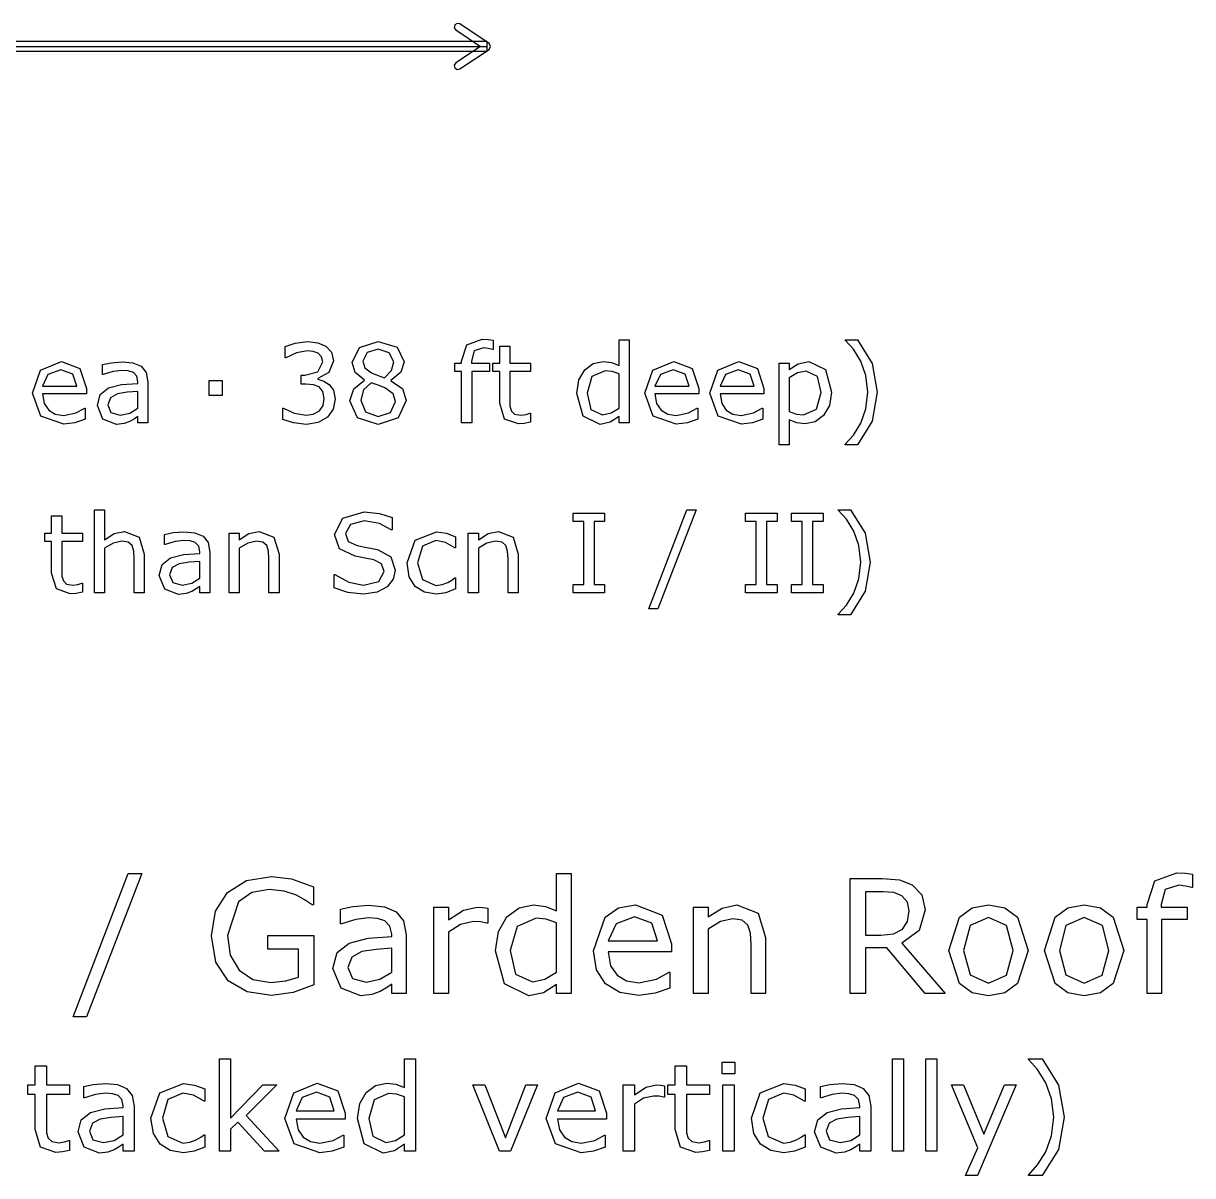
# Model space of a CAD drawing. Extents: x -3 to 198, y 3 to 612.
# Drawn here: x 60.8 to 86.29, y 155.01 to 180.13 of the extents above; entities that cross this region are included whole.
import ezdxf

# ---------------------------------------------------------------- set-up
doc = ezdxf.new("R2010")
doc.units = 0
doc.header["$MEASUREMENT"] = 0
doc.layers.add('Layer 1', color=7, linetype='Continuous')

msp = doc.modelspace()

# ---------------------------------------------------------------- linework, layer by layer
at = {"layer": 'Layer 1', "color": 7}
for points in [[(70.317065, 180.113338), (70.257425, 180.125032), (70.206996, 180.091113), (70.195303, 180.031475), (70.229221, 179.981046), (70.765105, 179.623965), (70.229221, 179.266884), (70.195303, 179.216455), (70.206996, 179.156817), (70.257425, 179.122898), (70.317065, 179.134592), (70.95217, 179.557819), (70.987662, 179.623965), (70.95217, 179.690111), (70.317065, 180.113338)], [(11.641652, 179.729904), (11.641652, 179.518026), (70.908244, 179.518026), (70.908244, 179.729904), (11.641652, 179.729904)], [(11.641652, 179.623965), (70.908244, 179.623965)], [(67.47061, 172.255567), (67.562465, 172.129995), (67.598509, 171.934654), (67.555488, 171.71722), (67.434566, 171.545135), (67.228765, 171.42422), (66.970643, 171.385856), (66.686939, 171.420728), (66.457884, 171.495155), (66.457884, 171.738148), (66.47532, 171.738148), (66.707862, 171.630013), (66.965986, 171.586992), (67.121789, 171.611333), (67.255504, 171.683432), (67.334566, 171.796198), (67.36131, 171.95201), (67.331079, 172.105495), (67.249688, 172.201989), (67.122953, 172.250831), (66.962497, 172.264853), (66.857854, 172.264853), (66.857854, 172.457867), (66.939242, 172.457867), (67.220621, 172.53113), (67.326428, 172.7474), (67.299686, 172.856699), (67.225272, 172.934592), (67.118302, 172.976449), (66.989241, 172.988091), (66.75437, 172.948562), (66.519503, 172.836935), (66.507887, 172.836935), (66.507887, 173.079954), (66.727642, 173.154381), (66.995067, 173.189254), (67.218309, 173.16597), (67.392716, 173.091543), (67.519452, 172.956685), (67.562473, 172.771821), (67.460153, 172.519488), (67.220634, 172.38463), (67.220634, 172.368226), (67.348534, 172.328697), (67.470618, 172.255461), (67.47061, 172.255567)], [(69.149577, 171.904412), (68.974005, 171.531191), (68.534498, 171.382363), (68.085688, 171.527699), (67.919419, 171.899782), (68.003136, 172.160211), (68.239168, 172.346266), (68.239168, 172.353145), (68.032203, 172.515943), (67.965928, 172.736843), (68.126384, 173.062412), (68.534498, 173.19264), (68.948425, 173.068233), (69.103068, 172.751951), (69.029816, 172.520573), (68.814712, 172.343858), (68.814712, 172.336979), (69.063534, 172.164894), (69.149577, 171.904438), (69.149577, 171.904412)], [(71.04248, 173.019471), (71.030865, 173.019471), (70.936684, 173.040373), (70.834364, 173.052014), (70.629728, 172.989229), (70.56694, 172.764836), (70.56694, 172.720651), (70.961102, 172.720651), (70.961102, 172.536951), (70.573917, 172.536951), (70.573917, 171.421892), (70.355326, 171.421892), (70.355326, 172.536951), (70.20766, 172.536951), (70.20766, 172.720651), (70.355326, 172.720651), (70.355326, 172.763672), (70.470433, 173.118292), (70.802972, 173.242699), (70.934358, 173.23582), (71.042491, 173.219416), (71.04248, 173.019471)], [(71.855221, 171.433507), (71.720347, 171.406784), (71.591284, 171.396201), (71.288976, 171.503172), (71.185495, 171.846177), (71.185495, 172.536845), (71.037831, 172.536845), (71.037831, 172.720545), (71.185495, 172.720545), (71.185495, 173.093766), (71.404086, 173.093766), (71.404086, 172.720545), (71.855221, 172.720545), (71.855221, 172.536845), (71.404086, 172.536845), (71.404086, 171.944999), (71.408742, 171.784556), (71.441299, 171.677585), (71.511062, 171.608979), (71.648261, 171.588077), (71.759884, 171.603158), (71.8436, 171.629907), (71.855216, 171.629907), (71.855221, 171.433507)], [(74.009739, 171.421866), (73.79114, 171.421866), (73.79114, 171.557914), (73.59464, 171.431179), (73.372559, 171.385829), (73.002815, 171.564873), (72.866777, 172.061363), (72.913286, 172.355526), (73.041185, 172.575289), (73.224896, 172.710147), (73.443486, 172.75666), (73.624871, 172.734435), (73.79114, 172.668157), (73.79114, 173.230925), (74.009731, 173.230925), (74.009739, 171.421866)], [(79.416379, 172.086948), (79.302431, 171.457902), (78.982685, 170.942838), (78.716422, 170.942838), (78.716422, 170.95448), (78.895481, 171.150985), (79.054773, 171.409113), (79.168718, 171.72304), (79.21174, 172.086974), (79.168718, 172.449744), (79.054773, 172.764836), (78.895481, 173.022963), (78.716422, 173.219442), (78.716422, 173.231084), (78.982685, 173.231084), (79.302431, 172.715994), (79.416379, 172.086974), (79.416379, 172.086948)], [(68.874011, 172.749728), (68.777507, 172.947372), (68.533336, 173.021799), (68.292653, 172.952028), (68.199636, 172.763672), (68.246145, 172.618336), (68.389157, 172.510201), (68.512405, 172.455538), (68.670536, 172.399738), (68.829828, 172.559043), (68.874011, 172.749728), (68.874011, 172.749728)], [(62.176754, 172.04861), (61.219836, 172.04861), (61.25588, 171.839298), (61.354713, 171.693963), (61.497728, 171.610249), (61.681436, 171.582335), (61.947699, 171.63467), (62.139548, 171.739312), (62.151163, 171.739312), (62.151163, 171.500949), (61.925596, 171.423056), (61.683751, 171.39165), (61.179133, 171.566063), (60.997748, 172.063717), (61.170992, 172.569494), (61.629104, 172.756687), (62.033731, 172.603202), (62.176743, 172.167196), (62.176754, 172.04861)], [(61.963976, 172.216038), (61.876772, 172.482288), (61.617486, 172.576479), (61.337271, 172.473001), (61.219836, 172.216038), (61.963976, 172.216038)], [(63.517369, 171.421892), (63.29994, 171.421892), (63.29994, 171.560242), (63.220875, 171.504442), (63.125532, 171.448641), (62.999959, 171.404456), (62.833689, 171.385935), (62.536034, 171.502193), (62.41395, 171.798685), (62.476735, 172.037047), (62.65812, 172.181219), (62.942986, 172.252153), (63.29994, 172.280067), (63.29994, 172.313775), (63.273199, 172.437018), (63.198785, 172.513773), (63.087163, 172.549809), (62.951125, 172.55907), (62.759275, 172.535786), (62.540685, 172.470673), (62.52907, 172.470673), (62.52907, 172.692737), (62.713942, 172.731102), (62.952299, 172.752004), (63.190654, 172.72872), (63.367388, 172.651965), (63.47901, 172.513614), (63.51738, 172.303165), (63.517369, 171.421892)], [(75.527085, 172.048583), (74.570168, 172.048583), (74.606212, 171.839272), (74.705044, 171.693936), (74.848057, 171.610222), (75.031767, 171.582309), (75.298031, 171.634643), (75.48988, 171.739286), (75.501495, 171.739286), (75.501495, 171.500923), (75.275927, 171.42303), (75.034083, 171.391624), (74.529462, 171.566037), (74.34808, 172.063691), (74.521323, 172.569468), (74.979436, 172.75666), (75.38406, 172.603176), (75.527075, 172.167169), (75.527085, 172.048583)], [(75.314308, 172.216011), (75.227104, 172.482261), (74.967818, 172.576453), (74.687603, 172.472974), (74.570168, 172.216011), (75.314308, 172.216011)], [(76.945602, 172.048583), (75.988685, 172.048583), (76.024729, 171.839272), (76.123561, 171.693936), (76.266574, 171.610222), (76.450284, 171.582309), (76.716547, 171.634643), (76.908394, 171.739286), (76.920009, 171.739286), (76.920009, 171.500923), (76.694441, 171.42303), (76.452597, 171.391624), (75.947976, 171.566037), (75.766591, 172.063691), (75.939837, 172.569468), (76.39795, 172.75666), (76.802574, 172.603176), (76.945589, 172.167169), (76.945602, 172.048583)], [(76.732824, 172.216011), (76.645621, 172.482261), (76.386334, 172.576453), (76.10612, 172.472974), (75.988685, 172.216011), (76.732824, 172.216011)], [(78.419927, 172.086948), (78.374583, 171.797415), (78.246684, 171.576514), (78.065299, 171.442794), (77.845547, 171.39628), (77.661836, 171.418241), (77.495567, 171.486847), (77.495567, 170.942706), (77.276976, 170.942706), (77.276976, 172.720492), (77.495567, 172.720492), (77.495567, 172.584443), (77.690903, 172.706548), (77.923448, 172.756528), (78.288541, 172.578649), (78.419927, 172.086816), (78.419927, 172.086948)], [(65.132384, 172.01604), (64.854495, 172.01604), (64.854495, 172.345101), (65.132384, 172.345101), (65.132384, 172.01604)], [(73.791148, 171.741614), (73.791148, 172.486918), (73.633018, 172.541554), (73.480702, 172.556636), (73.194672, 172.428736), (73.092353, 172.065966), (73.171418, 171.713648), (73.424891, 171.593897), (73.613251, 171.63459), (73.791148, 171.741561), (73.791148, 171.741614)], [(78.194362, 172.081127), (78.114133, 172.432255), (77.867637, 172.548539), (77.678113, 172.507846), (77.495567, 172.400876), (77.495567, 171.664885), (77.654859, 171.607894), (77.807177, 171.592813), (78.092043, 171.716055), (78.194362, 172.081153), (78.194362, 172.081127)], [(63.29994, 171.741641), (63.29994, 172.103246), (63.063908, 172.085784), (62.849969, 172.052049), (62.697651, 171.968335), (62.639517, 171.813713), (62.706954, 171.645094), (62.912755, 171.589294), (63.123207, 171.633479), (63.29994, 171.741614), (63.29994, 171.741641)], [(68.910055, 171.882319), (68.862385, 172.05324), (68.678674, 172.183468), (68.558916, 172.231146), (68.38567, 172.292767), (68.217075, 172.138118), (68.15429, 171.917218), (68.262422, 171.657926), (68.536824, 171.555612), (68.807738, 171.642819), (68.910055, 171.882319), (68.910055, 171.882319)], [(63.437134, 167.71773), (63.218541, 167.71773), (63.218541, 168.457213), (63.20809, 168.624641), (63.16972, 168.74791), (63.086006, 168.819983), (62.944153, 168.844324), (62.756955, 168.800139), (62.569757, 168.687347), (62.569757, 167.71773), (62.351167, 167.71773), (62.351167, 169.526922), (62.569757, 169.526922), (62.569757, 168.872317), (62.781373, 169.004847), (63.005777, 169.052525), (63.326687, 168.92579), (63.437148, 168.560691), (63.437134, 167.71773)], [(75.468941, 169.526922), (74.635274, 167.364274), (74.434122, 167.364274), (75.264304, 169.526922), (75.468941, 169.526922)], [(79.262891, 168.382812), (79.148946, 167.753766), (78.829198, 167.238702), (78.562934, 167.238702), (78.562934, 167.250344), (78.741994, 167.44685), (78.901286, 167.704977), (79.015231, 168.018905), (79.058252, 168.382839), (79.015231, 168.745608), (78.901286, 169.0607), (78.741994, 169.318828), (78.562934, 169.515307), (78.562934, 169.526949), (78.829198, 169.526949), (79.148946, 169.011858), (79.262891, 168.382839), (79.262891, 168.382812)], [(62.087216, 167.729372), (61.952342, 167.702649), (61.823281, 167.692065), (61.520974, 167.799036), (61.41749, 168.142042), (61.41749, 168.832709), (61.269827, 168.832709), (61.269827, 169.016409), (61.41749, 169.016409), (61.41749, 169.38963), (61.636084, 169.38963), (61.636084, 169.016409), (62.087216, 169.016409), (62.087216, 168.832709), (61.636084, 168.832709), (61.636084, 168.240864), (61.64074, 168.08042), (61.673297, 167.973449), (61.74306, 167.904843), (61.880262, 167.883941), (61.991882, 167.899022), (62.075598, 167.925772), (62.087213, 167.925772), (62.087216, 167.729372)], [(68.907721, 168.211892), (68.860051, 168.011893), (68.728665, 167.844465), (68.511236, 167.728207), (68.21358, 167.686324), (67.876393, 167.721222), (67.572921, 167.824701), (67.572921, 168.113043), (67.589193, 168.113043), (67.892662, 167.944451), (68.215898, 167.885158), (68.548434, 167.96538), (68.668194, 168.179322), (68.611222, 168.349078), (68.440301, 168.433956), (68.250778, 168.472347), (68.035677, 168.510712), (67.693836, 168.676976), (67.583378, 168.985083), (67.767088, 169.340894), (68.233339, 169.480408), (68.568201, 169.445536), (68.837951, 169.359494), (68.837951, 169.087423), (68.821679, 169.087423), (68.561229, 169.225774), (68.23218, 169.281574), (67.934524, 169.204845), (67.822905, 169.007175), (67.878713, 168.837419), (68.075214, 168.743254), (68.28683, 168.703725), (68.519372, 168.656047), (68.810051, 168.501398), (68.907719, 168.211892), (68.907721, 168.211892)], [(73.472553, 167.71773), (72.788876, 167.71773), (72.788876, 167.894471), (73.015605, 167.894471), (73.015605, 169.272287), (72.788876, 169.272287), (72.788876, 169.449029), (73.472553, 169.449029), (73.472553, 169.272287), (73.245824, 169.272287), (73.245824, 167.894471), (73.472553, 167.894471), (73.472553, 167.71773)], [(77.23046, 167.71773), (76.546783, 167.71773), (76.546783, 167.894471), (76.773512, 167.894471), (76.773512, 169.272287), (76.546783, 169.272287), (76.546783, 169.449029), (77.23046, 169.449029), (77.23046, 169.272287), (77.003731, 169.272287), (77.003731, 167.894471), (77.23046, 167.894471), (77.23046, 167.71773)], [(78.232724, 167.71773), (77.549044, 167.71773), (77.549044, 167.894471), (77.775774, 167.894471), (77.775774, 169.272287), (77.549044, 169.272287), (77.549044, 169.449029), (78.232724, 169.449029), (78.232724, 169.272287), (78.005993, 169.272287), (78.005993, 167.894471), (78.232724, 167.894471), (78.232724, 167.71773)], [(64.867277, 167.71773), (64.649848, 167.71773), (64.649848, 167.85608), (64.570783, 167.80028), (64.47544, 167.744479), (64.349866, 167.700294), (64.183597, 167.681773), (63.885941, 167.798031), (63.763857, 168.094523), (63.826643, 168.332885), (64.008028, 168.477057), (64.292894, 168.547991), (64.649848, 168.575905), (64.649848, 168.609613), (64.623107, 168.732856), (64.548693, 168.809611), (64.43707, 168.845647), (64.301032, 168.854908), (64.109183, 168.831624), (63.890593, 168.766511), (63.878977, 168.766511), (63.878977, 168.988575), (64.06385, 169.02694), (64.302207, 169.047842), (64.540565, 169.024558), (64.717295, 168.947803), (64.828918, 168.809452), (64.867288, 168.599003), (64.867277, 167.71773)], [(66.374159, 167.71773), (66.155569, 167.71773), (66.155569, 168.457213), (66.145091, 168.624641), (66.106721, 168.74791), (66.023005, 168.819983), (65.881154, 168.844324), (65.693956, 168.800139), (65.506758, 168.687347), (65.506758, 167.71773), (65.288168, 167.71773), (65.288168, 169.016489), (65.506758, 169.016489), (65.506758, 168.872317), (65.718374, 169.004847), (65.942778, 169.052525), (66.263688, 168.92579), (66.374146, 168.560691), (66.374159, 167.71773)], [(70.220431, 167.799116), (70.012305, 167.71773), (69.804179, 167.688652), (69.546054, 167.729345), (69.344905, 167.854943), (69.213518, 168.066556), (69.16701, 168.365376), (69.341415, 168.865332), (69.804179, 169.046704), (70.022769, 169.015324), (70.220431, 168.938595), (70.220431, 168.695576), (70.208816, 168.695576), (70.001851, 168.815326), (69.794887, 168.857183), (69.500721, 168.731612), (69.39375, 168.365376), (69.498395, 168.003771), (69.794887, 167.878173), (69.929763, 167.895636), (70.053011, 167.940959), (70.142541, 167.992129), (70.208816, 168.039807), (70.220431, 168.039807), (70.220431, 167.799116)], [(71.586624, 167.71773), (71.368034, 167.71773), (71.368034, 168.457213), (71.357556, 168.624641), (71.319186, 168.74791), (71.235472, 168.819983), (71.093619, 168.844324), (70.906421, 168.800139), (70.719223, 168.687347), (70.719223, 167.71773), (70.500633, 167.71773), (70.500633, 169.016489), (70.719223, 169.016489), (70.719223, 168.872317), (70.930839, 169.004847), (71.155243, 169.052525), (71.476153, 168.92579), (71.586611, 168.560691), (71.586624, 167.71773)], [(64.649848, 168.037479), (64.649848, 168.399084), (64.413816, 168.381622), (64.199877, 168.347887), (64.047559, 168.264173), (63.989425, 168.109551), (64.056862, 167.940932), (64.262663, 167.885132), (64.473114, 167.929317), (64.649848, 168.037452), (64.649848, 168.037479)], [(63.381961, 161.599539), (62.177772, 158.475687), (61.887223, 158.475687), (63.086371, 161.599539), (63.381961, 161.599539)], [(72.741722, 158.986491), (72.425979, 158.986491), (72.425979, 159.182997), (72.142145, 158.999932), (71.821365, 158.934421), (71.287291, 159.193077), (71.09079, 159.910203), (71.157971, 160.335123), (71.342713, 160.652544), (71.608071, 160.847356), (71.923814, 160.914534), (72.185812, 160.882625), (72.425979, 160.786899), (72.425979, 161.599777), (72.741722, 161.599777), (72.741722, 158.986491)], [(86.290102, 161.294105), (86.273301, 161.294105), (86.137263, 161.32432), (85.98947, 161.340989), (85.69388, 161.25029), (85.603189, 160.926149), (85.603189, 160.862332), (86.172532, 160.862332), (86.172532, 160.596981), (85.613264, 160.596981), (85.613264, 158.986491), (85.297524, 158.986491), (85.297524, 160.597114), (85.084228, 160.597114), (85.084228, 160.862464), (85.297524, 160.862464), (85.297524, 160.924614), (85.463791, 161.436847), (85.944123, 161.616552), (86.133906, 161.606498), (86.290097, 161.58295), (86.290102, 161.294105)], [(67.130565, 159.170985), (66.682142, 159.006414), (66.213568, 158.937543), (65.677814, 159.018162), (65.262979, 159.260017), (64.995944, 159.666443), (64.901892, 160.239159), (64.989225, 160.77533), (65.251224, 161.184699), (65.667316, 161.445426), (66.213568, 161.532335), (66.648553, 161.480292), (67.128885, 161.307307), (67.128885, 160.912629), (67.098654, 160.912629), (66.9475, 161.018436), (66.752682, 161.127602), (66.489001, 161.213248), (66.156466, 161.248517), (65.780261, 161.180916), (65.491391, 160.978113), (65.247866, 160.249213), (65.311686, 159.817599), (65.503147, 159.493458), (65.804613, 159.291926), (66.198452, 159.224748), (66.519233, 159.256657), (66.801387, 159.338942), (66.801387, 159.951954), (66.131272, 159.951954), (66.131272, 160.244186), (67.130565, 160.244186), (67.130565, 159.170985)], [(80.892246, 158.986491), (80.460622, 158.986491), (79.624238, 159.980741), (79.155664, 159.980741), (79.155664, 158.986491), (78.823125, 158.986491), (78.823125, 161.48725), (79.523469, 161.48725), (79.901354, 161.457008), (80.17343, 161.352868), (80.385043, 161.136228), (80.462299, 160.80706), (80.326261, 160.353591), (79.951739, 160.079827), (80.892246, 158.986491)], [(80.114648, 160.783539), (80.076018, 160.973324), (79.951739, 161.1144), (79.780429, 161.181577), (79.546982, 161.201686), (79.155664, 161.201686), (79.155664, 160.257812), (79.49156, 160.257812), (79.766993, 160.284667), (79.966852, 160.388807), (80.077699, 160.550044), (80.114648, 160.783486), (80.114648, 160.783539)], [(69.144272, 158.986491), (68.830209, 158.986491), (68.830209, 159.186357), (68.716005, 159.105739), (68.578286, 159.02512), (68.396902, 158.961303), (68.156737, 158.934421), (67.72679, 159.102378), (67.550442, 159.530632), (67.641136, 159.874934), (67.903134, 160.083188), (68.314608, 160.185634), (68.830209, 160.225957), (68.830209, 160.274666), (68.79158, 160.452678), (68.684093, 160.563512), (68.522862, 160.615581), (68.326364, 160.629075), (68.04925, 160.5955), (67.733507, 160.50144), (67.716706, 160.50144), (67.716706, 160.822221), (67.983745, 160.877651), (68.328039, 160.907866), (68.672332, 160.874291), (68.927613, 160.76343), (69.088844, 160.563564), (69.144266, 160.259585), (69.144272, 158.986491)], [(70.922844, 160.518188), (70.906043, 160.518188), (70.768325, 160.541736), (70.612133, 160.550203), (70.329979, 160.484692), (70.067981, 160.318428), (70.067981, 158.986491), (69.752239, 158.986491), (69.752239, 160.862464), (70.067981, 160.862464), (70.067981, 160.585366), (70.39884, 160.798646), (70.692749, 160.862464), (70.811991, 160.857437), (70.922838, 160.842356), (70.922844, 160.518188)], [(74.933446, 159.891735), (73.551232, 159.891735), (73.603297, 159.589423), (73.746053, 159.379503), (73.952629, 159.258562), (74.217987, 159.218266), (74.602587, 159.293831), (74.879701, 159.444987), (74.896502, 159.444987), (74.896502, 159.100685), (74.570684, 158.988158), (74.22135, 158.942835), (73.805678, 159.005812), (73.492455, 159.194744), (73.295957, 159.50125), (73.230457, 159.913563), (73.4807, 160.64413), (73.772088, 160.846933), (74.142414, 160.914534), (74.726875, 160.69284), (74.933451, 160.063026), (74.933446, 159.891735)], [(76.980733, 158.986491), (76.664991, 158.986491), (76.664991, 160.054639), (76.649883, 160.296494), (76.594461, 160.474506), (76.473538, 160.578646), (76.268643, 160.613915), (75.998244, 160.550097), (75.727848, 160.387167), (75.727848, 158.986491), (75.412105, 158.986491), (75.412105, 160.862464), (75.727848, 160.862464), (75.727848, 160.654211), (76.033513, 160.845689), (76.357654, 160.914534), (76.82119, 160.731469), (76.980741, 160.204128), (76.980733, 158.986491)], [(82.704407, 159.923644), (82.46928, 159.199798), (82.194265, 159.000765), (81.839475, 158.934421), (81.482165, 159.000765), (81.206309, 159.199798), (80.972862, 159.923644), (81.206309, 160.64749), (81.482165, 160.847773), (81.839475, 160.914534), (82.194265, 160.847773), (82.46928, 160.64749), (82.704407, 159.923644), (82.704407, 159.923644)], [(84.792004, 159.923644), (84.556877, 159.199798), (84.281862, 159.000765), (83.927072, 158.934421), (83.569761, 159.000765), (83.293906, 159.199798), (83.060459, 159.923644), (83.293906, 160.64749), (83.569761, 160.847773), (83.927072, 160.914534), (84.281862, 160.847773), (84.556877, 160.64749), (84.792004, 159.923644), (84.792004, 159.923644)], [(72.425979, 159.448347), (72.425979, 160.524909), (72.19757, 160.603834), (71.977556, 160.62553), (71.564405, 160.440798), (71.416611, 159.916791), (71.530816, 159.407919), (71.896943, 159.234934), (72.169019, 159.293698), (72.425979, 159.448215), (72.425979, 159.448347)], [(74.626101, 160.133564), (74.500138, 160.518188), (74.125616, 160.654211), (73.720859, 160.504748), (73.551232, 160.133564), (74.626101, 160.133564)], [(82.378589, 159.923644), (82.235833, 160.464425), (81.839475, 160.642463), (81.439759, 160.464425), (81.298683, 159.923644), (81.441439, 159.38789), (81.839475, 159.206492), (82.234153, 159.386197), (82.378589, 159.923644), (82.378589, 159.923644)], [(84.466186, 159.923644), (84.323428, 160.464425), (83.927072, 160.642463), (83.527356, 160.464425), (83.386277, 159.923644), (83.529033, 159.38789), (83.927072, 159.206492), (84.32175, 159.386197), (84.466186, 159.923644), (84.466186, 159.923644)], [(68.830209, 159.448347), (68.830209, 159.97066), (68.489273, 159.945525), (68.180248, 159.896815), (67.960236, 159.775901), (67.876263, 159.55254), (67.973672, 159.308991), (68.270942, 159.228399), (68.574926, 159.292217), (68.830209, 159.4484), (68.830209, 159.448347)], [(66.374805, 155.546859), (66.054413, 155.546859), (65.475638, 156.178604), (65.318023, 156.028744), (65.318023, 155.546912), (65.075144, 155.546912), (65.075144, 157.557134), (65.318023, 157.557134), (65.318023, 156.267795), (66.019531, 156.989974), (66.325714, 156.989974), (65.655213, 156.323357), (66.374805, 155.546859)], [(69.351364, 155.546859), (69.108484, 155.546859), (69.108484, 155.698015), (68.890153, 155.557204), (68.643398, 155.506801), (68.232572, 155.705768), (68.081418, 156.257397), (68.133094, 156.584263), (68.275204, 156.82842), (68.479324, 156.978306), (68.722204, 157.029979), (68.923742, 157.005373), (69.108484, 156.931739), (69.108484, 157.557028), (69.351364, 157.557028), (69.351364, 155.546859)], [(79.988942, 155.546859), (79.746062, 155.546859), (79.746062, 157.557081), (79.988942, 157.557081), (79.988942, 155.546859)], [(80.714994, 155.546859), (80.472115, 155.546859), (80.472115, 157.557081), (80.714994, 157.557081), (80.714994, 155.546859)], [(83.490015, 156.285839), (83.363409, 155.586917), (83.008133, 155.014597), (82.712286, 155.014597), (82.712286, 155.027562), (82.91124, 155.245896), (83.088232, 155.532704), (83.214838, 155.881504), (83.26264, 156.285892), (83.214838, 156.688958), (83.088232, 157.039054), (82.91124, 157.325862), (82.712286, 157.544196), (82.712286, 157.557161), (83.008133, 157.557161), (83.363409, 156.984841), (83.490015, 156.285919), (83.490015, 156.285839)], [(61.80403, 155.559824), (61.65417, 155.530111), (61.510766, 155.518469), (61.17487, 155.63732), (61.059891, 156.018425), (61.059891, 156.785822), (60.895817, 156.785822), (60.895817, 156.989948), (61.059891, 156.989948), (61.059891, 157.404655), (61.30277, 157.404655), (61.30277, 156.989948), (61.80403, 156.989948), (61.80403, 156.785822), (61.30277, 156.785822), (61.30277, 156.128254), (61.307929, 155.949951), (61.344103, 155.831101), (61.421618, 155.754874), (61.574063, 155.731591), (61.698086, 155.74826), (61.791103, 155.777972), (61.804014, 155.777972), (61.80403, 155.559824)], [(75.756651, 155.559771), (75.606788, 155.530058), (75.463387, 155.518416), (75.127491, 155.637267), (75.012511, 156.018372), (75.012511, 156.785769), (74.848438, 156.785769), (74.848438, 156.989895), (75.012511, 156.989895), (75.012511, 157.404602), (75.25539, 157.404602), (75.25539, 156.989895), (75.756651, 156.989895), (75.756651, 156.785769), (75.25539, 156.785769), (75.25539, 156.128201), (75.26055, 155.949898), (75.296723, 155.831048), (75.374236, 155.754821), (75.526683, 155.731538), (75.650706, 155.748207), (75.743723, 155.777919), (75.756635, 155.777919), (75.756651, 155.559771)], [(76.310878, 157.231512), (76.036995, 157.231512), (76.036995, 157.483421), (76.310878, 157.483421), (76.310878, 157.231512)], [(63.218671, 155.546859), (62.977085, 155.546859), (62.977085, 155.700608), (62.889233, 155.63859), (62.783297, 155.576572), (62.643772, 155.527492), (62.459029, 155.506854), (62.128301, 155.63605), (61.992649, 155.965482), (62.062411, 156.23033), (62.26395, 156.390535), (62.580468, 156.469328), (62.977085, 156.500337), (62.977085, 156.537802), (62.94737, 156.67475), (62.864688, 156.760025), (62.740665, 156.800056), (62.589511, 156.810375), (62.376347, 156.784446), (62.133468, 156.712109), (62.120556, 156.712109), (62.120556, 156.958859), (62.325971, 157.001484), (62.59081, 157.024767), (62.855652, 156.998838), (63.052023, 156.913563), (63.176047, 156.75984), (63.218679, 156.526001), (63.218671, 155.546859)], [(64.753459, 155.637294), (64.522208, 155.546859), (64.290957, 155.514553), (64.004152, 155.559771), (63.780653, 155.699312), (63.634667, 155.93442), (63.582988, 156.266445), (63.776777, 156.821964), (64.290957, 157.023523), (64.533834, 156.988625), (64.753459, 156.903376), (64.753459, 156.633343), (64.740547, 156.633343), (64.510587, 156.766428), (64.280628, 156.812942), (63.953775, 156.673401), (63.834919, 156.266445), (63.951193, 155.864676), (64.280628, 155.725135), (64.43049, 155.74445), (64.567433, 155.794826), (64.666908, 155.851659), (64.740547, 155.904628), (64.753459, 155.904628), (64.753459, 155.637294)], [(67.8127, 156.243189), (66.74946, 156.243189), (66.78951, 156.010647), (66.899319, 155.849172), (67.058225, 155.756144), (67.262346, 155.725135), (67.558195, 155.78329), (67.771359, 155.899548), (67.78427, 155.899548), (67.78427, 155.634701), (67.533641, 155.548156), (67.264923, 155.513257), (66.704234, 155.707064), (66.502696, 156.25999), (66.695191, 156.821964), (67.204204, 157.029979), (67.653788, 156.859429), (67.812692, 156.374977), (67.8127, 156.243189)], [(73.510021, 156.243189), (72.446778, 156.243189), (72.486828, 156.010647), (72.596641, 155.849172), (72.755544, 155.756144), (72.959667, 155.725135), (73.255513, 155.78329), (73.46868, 155.899548), (73.481591, 155.899548), (73.481591, 155.634701), (73.230963, 155.548156), (72.962244, 155.513257), (72.401556, 155.707064), (72.200018, 156.25999), (72.392512, 156.821964), (72.901525, 157.029979), (73.35111, 156.859429), (73.510016, 156.374977), (73.510021, 156.243189)], [(77.843081, 155.637294), (77.61183, 155.546859), (77.380577, 155.514553), (77.093774, 155.559771), (76.870273, 155.699312), (76.724286, 155.93442), (76.672611, 156.266445), (76.866397, 156.821964), (77.380577, 157.023523), (77.623456, 156.988625), (77.843081, 156.903376), (77.843081, 156.633343), (77.830169, 156.633343), (77.60021, 156.766428), (77.37025, 156.812942), (77.043397, 156.673401), (76.924541, 156.266445), (77.040812, 155.864676), (77.37025, 155.725135), (77.520112, 155.74445), (77.657053, 155.794826), (77.75653, 155.851659), (77.830169, 155.904628), (77.843081, 155.904628), (77.843081, 155.637294)], [(79.275808, 155.546859), (79.03422, 155.546859), (79.03422, 155.700608), (78.946371, 155.63859), (78.840434, 155.576572), (78.700909, 155.527492), (78.516164, 155.506854), (78.185435, 155.63605), (78.049786, 155.965482), (78.119549, 156.23033), (78.321087, 156.390535), (78.637605, 156.469328), (79.03422, 156.500337), (79.03422, 156.537802), (79.004508, 156.67475), (78.921825, 156.760025), (78.797802, 156.800056), (78.646649, 156.810375), (78.433482, 156.784446), (78.190605, 156.712109), (78.177694, 156.712109), (78.177694, 156.958859), (78.383105, 157.001484), (78.647948, 157.024767), (78.91279, 156.998838), (79.109161, 156.913563), (79.233184, 156.75984), (79.275816, 156.526001), (79.275808, 155.546859)], [(67.576281, 156.429243), (67.479389, 156.725074), (67.191292, 156.829716), (66.879941, 156.714755), (66.74946, 156.429243), (67.576281, 156.429243)], [(69.108484, 155.902141), (69.108484, 156.730259), (68.932785, 156.790955), (68.763545, 156.807624), (68.445736, 156.665516), (68.332047, 156.26245), (68.419896, 155.871), (68.701534, 155.737941), (68.910822, 155.783158), (69.108484, 155.902009), (69.108484, 155.902141)], [(72.007531, 156.989921), (71.423586, 155.546859), (71.179415, 155.546859), (70.599349, 156.989921), (70.862897, 156.989921), (71.3099, 155.841419), (71.753023, 156.989921), (72.007531, 156.989921)], [(73.2736, 156.429243), (73.176707, 156.725074), (72.888611, 156.829716), (72.577263, 156.714755), (72.446778, 156.429243), (73.2736, 156.429243)], [(74.778675, 156.725074), (74.765764, 156.725074), (74.659827, 156.743065), (74.53968, 156.749415), (74.32264, 156.699039), (74.121102, 156.571139), (74.121102, 155.546912), (73.878223, 155.546912), (73.878223, 156.989974), (74.121102, 156.989974), (74.121102, 156.7768), (74.375607, 156.940894), (74.60169, 156.989974), (74.693416, 156.986005), (74.778683, 156.974364), (74.778675, 156.725074)], [(76.295373, 155.546859), (76.052494, 155.546859), (76.052494, 156.989921), (76.295373, 156.989921), (76.295373, 155.546859)], [(82.443568, 156.989921), (81.601244, 155.014597), (81.341572, 155.014597), (81.610288, 155.61663), (81.035389, 156.989921), (81.298937, 156.989921), (81.742063, 155.920212), (82.189063, 156.989921), (82.443568, 156.989921)], [(62.977085, 155.902141), (62.977085, 156.30391), (62.714826, 156.284596), (62.477116, 156.247131), (62.307876, 156.154104), (62.24328, 155.982283), (62.31821, 155.794959), (62.546879, 155.73294), (62.780715, 155.782047), (62.977085, 155.902194), (62.977085, 155.902141)], [(79.03422, 155.902141), (79.03422, 156.30391), (78.771963, 156.284596), (78.534251, 156.247131), (78.365013, 156.154104), (78.300415, 155.982283), (78.375348, 155.794959), (78.604016, 155.73294), (78.837849, 155.782047), (79.03422, 155.902194), (79.03422, 155.902141)]]:
    msp.add_lwpolyline(points, dxfattribs=at)

doc.saveas('drawing.dxf')
